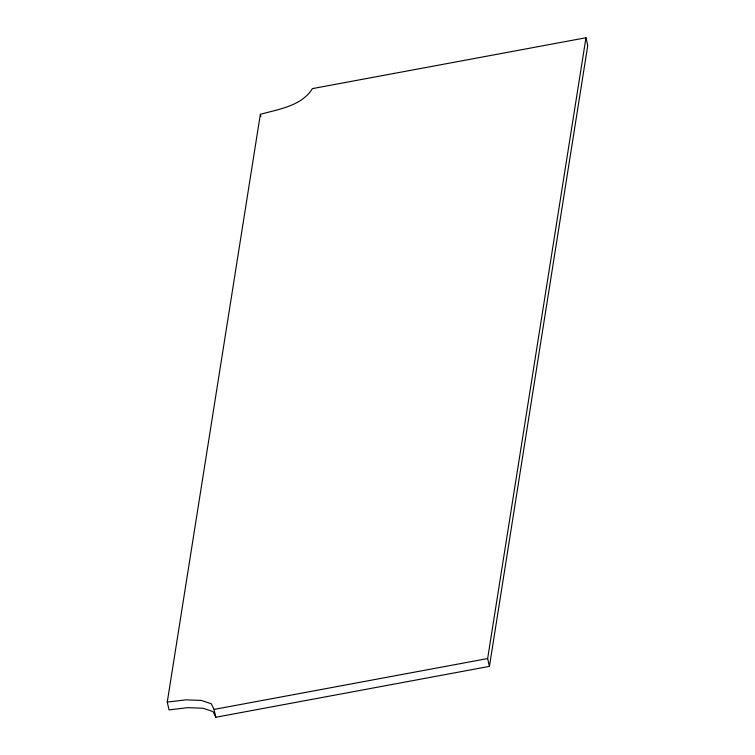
<?xml version="1.0" encoding="UTF-8"?>
<svg xmlns="http://www.w3.org/2000/svg" width="755" height="755" viewBox="0 0 755 755"><rect width="100%" height="100%" fill="white"/><g stroke="black" fill="none" stroke-linecap="round" stroke-linejoin="round"><path stroke-width="1.13" d="M167.261 702.093L260.352 114.326C278.567 109.23 301.679 106.068 312.381 88.618L585.974 37.75L587.739 45.574L489.419 666.382L215.826 717.25L213.061 711.625L203.199 708.256L187.731 707.662L169.026 709.917L167.261 702.093L185.966 699.838L201.434 700.432L211.296 703.802L214.061 709.426L215.826 717.25M489.419 666.382L487.645 658.558L585.974 37.75M214.061 709.426L487.645 658.558M260.352 114.326L260.852 116.563"/></g></svg>
